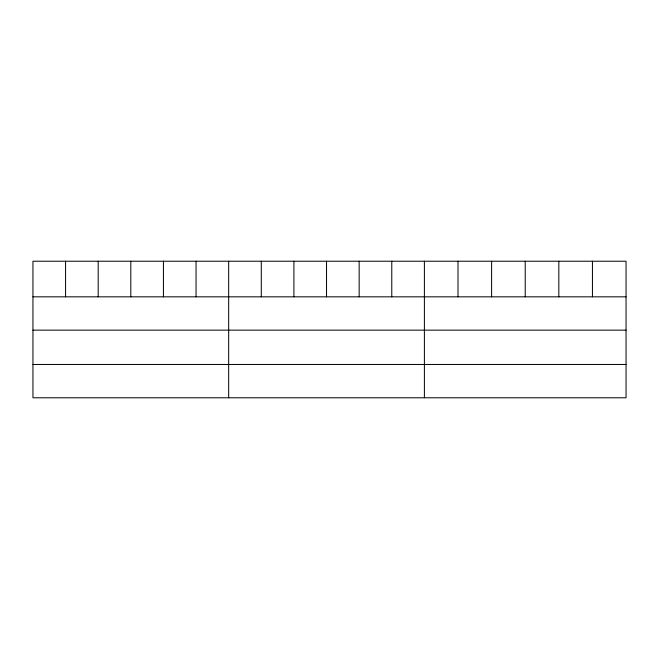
<?xml version="1.0" encoding="UTF-8"?>
<svg xmlns="http://www.w3.org/2000/svg" width="659" height="659" viewBox="0 0 659 659"><rect width="100%" height="100%" fill="white"/><g stroke="black" fill="none" stroke-linecap="round" stroke-linejoin="round"><path stroke-width="0.99" d="M626.05 330.143L626.05 261.219L32.95 261.219L32.95 397.781L626.05 397.781L626.05 330.143L32.95 330.143M32.95 296.83L626.05 296.83M32.95 364.468L626.05 364.468M592.441 261.219L592.441 296.83M558.832 261.219L558.832 296.83M525.223 261.219L525.223 296.83M491.614 261.219L491.614 296.83M458.005 261.219L458.005 296.83M424.396 261.219L424.396 397.781M391.776 261.219L391.776 296.83M359.155 261.219L359.155 296.83M326.534 261.219L326.534 296.83M293.914 261.219L293.914 296.83M261.293 261.219L261.293 296.83M228.673 261.219L228.673 397.781M196.053 261.219L196.053 296.83M163.432 261.219L163.432 296.83M130.811 261.219L130.811 296.83M98.191 261.219L98.191 296.83M65.57 261.219L65.57 296.83"/></g></svg>
